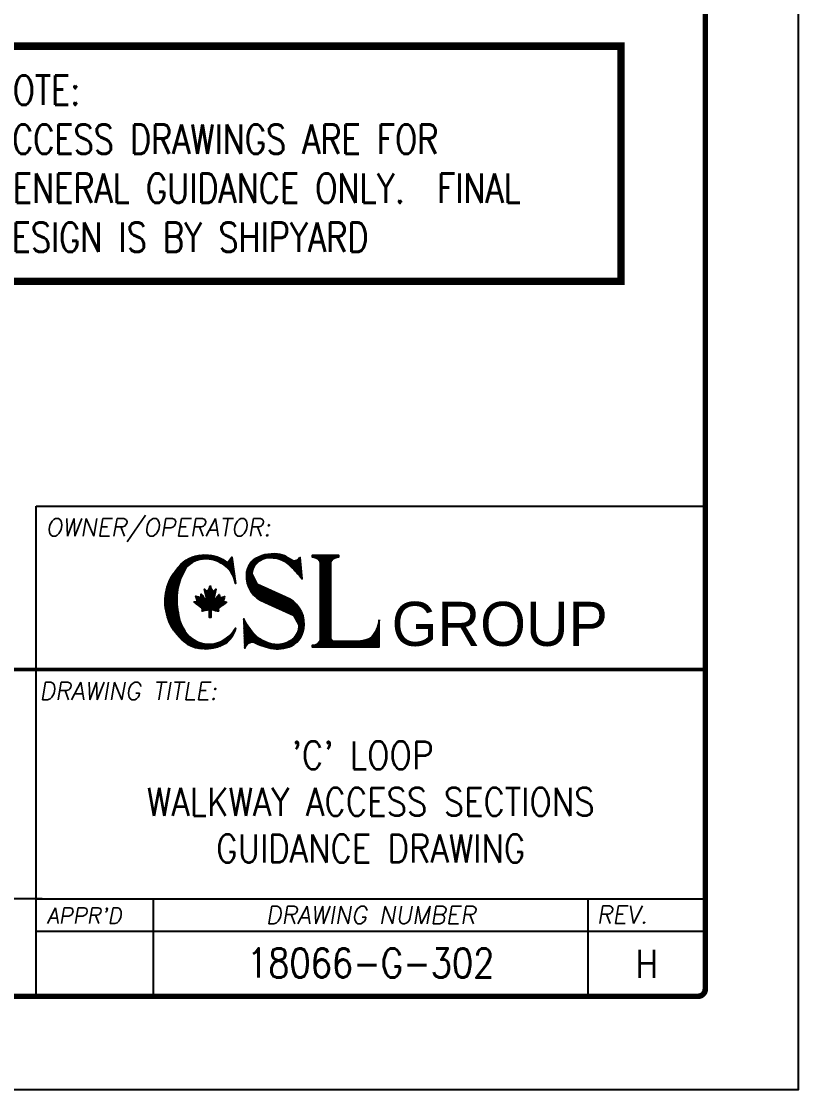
# Model space of a CAD drawing. Extents: x 0 to 68580, y 0 to 45720.
# Drawn here: x 60647 to 68580, y 0 to 10906 of the extents above; entities that cross this region are included whole.
import ezdxf
from ezdxf.enums import TextEntityAlignment as Align

# ---------------------------------------------------------------- set-up
doc = ezdxf.new("R2010")
doc.units = 0
doc.header["$LTSCALE"] = 40
doc.layers.get('0').update_dxf_attribs({"linetype": 'CONTINUOUS'})
for name, color, linetype in [('EMS_BORDER', 7, 'CONTINUOUS'), ('EMS_DIM', 3, 'CONTINUOUS'), ('EMS_OBJECT', 252, 'CONTINUOUS'), ('EMS_REV', 7, 'CONTINUOUS'), ('EMS_SHEET', 252, 'CONTINUOUS')]:
    doc.layers.add(name, color=color, linetype=linetype)
doc.styles.add('EMS', font='Romans.shx', dxfattribs={"width": 0.85, "height": 240})
doc.styles.add('EMS_STATUS', font='txt', dxfattribs={"oblique": 15, "height": 4.7625})
doc.styles.add('MtXpl_Times_New_Roma', font='txt')
doc.styles.add('ROMANS', font='romans.shx', dxfattribs={"width": 0.8})

# ---------------------------------------------------------------- blocks, each defined once
blk = doc.blocks.new('EMS_BORDER')
at = {"layer": 'EMS_BORDER'}
for p, q in [((810.63, 12.7), (810.63, 57.17)), ((811.46, 25.96), (722.52, 25.96)), ((810.63, 25.96), (901.7, 25.96)), ((826.62, 12.7), (826.62, 25.96)), ((885.71, 25.96), (885.71, 12.7)), ((810.63, 21.59), (901.7, 21.59))]:
    blk.add_line(p, q, dxfattribs=at)
at = {"layer": 'EMS_BORDER', "const_width": 0.762}
blk.add_lwpolyline([(900.7, 12.7), (26.4, 12.7, -0.414214), (25.4, 13.7), (25.4, 595.9, -0.414214), (26.4, 596.9), (900.7, 596.9, -0.414214), (901.7, 595.9), (901.7, 13.7, -0.414214)], format="xyb", close=True, dxfattribs=at)
at = {"layer": 'EMS_BORDER', "const_width": 0.508}
blk.add_lwpolyline([(901.7, 57.17), (25.4, 57.17)], dxfattribs=at)
at = {"layer": 'EMS_SHEET'}
blk.add_lwpolyline([(0, 609.6), (0, 0), (914.4, 0), (914.4, 609.6)], close=True, dxfattribs=at)
at = {"layer": 'EMS_BORDER', "color": 3, "style": 'EMS', "oblique": 10}
for s, height, p in [('DRAWING TITLE:', 2.3825, (811.08, 53.08)), ("APPR'D", 2.123, (812.08, 22.62)), ('REV.', 2.382, (886.92, 22.63))]:
    blk.add_text(s, height=height, dxfattribs=at).set_placement(p)
blk.add_text('DRAWING NUMBER', height=2.3825, dxfattribs=at).set_placement((856.17, 23.77), align=Align.MIDDLE)
at = {"layer": 'EMS_BORDER', "color": 7, "style": 'EMS_STATUS', "oblique": 15}
for tag, p in [('STATUSLINE1', (678.04, 46.72)), ('STATUSLINE2', (678.04, 40.37))]:
    blk.add_attdef(tag, text='', height=4.76, dxfattribs=at).set_placement(p, align=Align.CENTER)
at = {"layer": 'EMS_BORDER', "color": 2, "style": 'EMS', "width": 0.85}
for tag, p in [('SCALE', (608.16, 47.68)), ('DATE', (608.16, 36.58)), ('DRAWN', (608.16, 25.48)), ('CHECKED', (608.16, 14.38))]:
    blk.add_attdef(tag, text='', height=3.17, dxfattribs=at).set_placement(p, align=Align.CENTER)
at = {"layer": 'EMS_BORDER', "color": 7, "style": 'EMS', "width": 0.85}
for tag, height, p in [('DRAWINGTITLELINE1', 3.81, (856.17, 43.6)), ('DRAWINGTITLELINE2', 3.81, (856.17, 37.25)), ('DRAWINGTITLELINE3', 3.81, (856.17, 30.9)), ('PROJECTTITLELINE1', 3.81, (678.04, 23.6)), ('PROJECTTITLELINE2', 3.81, (678.04, 17.25)), ('DWGNO1', 3.97, (856.17, 15.25))]:
    blk.add_attdef(tag, text='', height=height, dxfattribs=at).set_placement(p, align=Align.CENTER)
blk.add_attdef('REV', text='', height=3.81, dxfattribs=at).set_placement((893.7, 17.14), align=Align.MIDDLE_CENTER)
at = {"layer": 'EMS_BORDER', "color": 2, "style": 'EMS', "oblique": 10, "width": 0.85}
blk.add_attdef('APP', text='', height=2.54, dxfattribs=at).set_placement((818.7, 15.96), align=Align.CENTER)
blk = doc.blocks.new('CLIENT')
at = {"layer": 'EMS_BORDER'}
blk.add_lwpolyline([(810.63, 79.41), (901.7, 79.41), (901.7, 57.17), (810.63, 57.17)], close=True, dxfattribs=at)
at = {"layer": 'EMS_BORDER', "color": 3, "style": 'EMS', "oblique": 10}
blk.add_text('OWNER/OPERATOR:', height=2.3825, dxfattribs=at).set_placement((811.94, 75.34))
at = {"layer": 'EMS_BORDER', "color": 7, "style": 'EMS', "width": 0.85}
for tag, p in [('CLIENTTITLELINE1', (855.1, 68.95)), ('CLIENTTITLELINE2', (855.1, 62.6))]:
    blk.add_attdef(tag, text='', height=3.81, dxfattribs=at).set_placement(p, align=Align.CENTER)
blk = doc.blocks.new('*X8')
at = {"color": 0}
for p, q in [((4884.94, 5208.44), (4885.13, 5208.63)), ((4885.31, 5208.28), (4884.97, 5208.63)), ((4885.15, 5208.3), (4885.48, 5208.63)), ((4885.8, 5208.15), (4885.32, 5208.63)), ((4885.46, 5208.25), (4885.83, 5208.63)), ((4889.42, 5204.88), (4885.67, 5208.63)), ((4885.73, 5208.17), (4886.19, 5208.63)), ((4885.98, 5208.07), (4886.54, 5208.63)), ((4889.42, 5205.23), (4886.03, 5208.63)), ((4886.2, 5207.94), (4886.9, 5208.63)), ((4889.42, 5205.59), (4886.38, 5208.63)), ((4886.41, 5207.79), (4887.25, 5208.63)), ((4886.59, 5207.61), (4887.6, 5208.63)), ((4889.42, 5205.94), (4886.73, 5208.63)), ((4886.75, 5207.42), (4887.96, 5208.63)), ((4886.85, 5207.17), (4888.31, 5208.63)), ((4886.86, 5205.06), (4890.43, 5208.63)), ((4886.86, 5205.41), (4890.08, 5208.63)), ((4886.86, 5205.77), (4889.72, 5208.63)), ((4886.86, 5206.12), (4889.37, 5208.63)), ((4886.86, 5206.47), (4889.02, 5208.63)), ((4886.86, 5206.83), (4888.66, 5208.63)), ((4889.42, 5206.29), (4887.09, 5208.63)), ((4889.42, 5206.65), (4887.44, 5208.63)), ((4889.42, 5207), (4887.8, 5208.63)), ((4889.48, 5207.3), (4888.15, 5208.63)), ((4889.61, 5207.52), (4888.5, 5208.63)), ((4889.78, 5207.7), (4888.86, 5208.63)), ((4889.98, 5207.86), (4889.21, 5208.63)), ((4890.19, 5208), (4889.56, 5208.63)), ((4890.42, 5208.12), (4889.92, 5208.63)), ((4890.12, 5207.96), (4890.78, 5208.63)), ((4890.68, 5208.22), (4890.27, 5208.63)), ((4890.97, 5208.28), (4890.62, 5208.63)), ((4890.74, 5208.23), (4891.14, 5208.63)), ((4891.3, 5208.31), (4890.98, 5208.63)), ((4891.17, 5208.3), (4891.34, 5208.48)), ((4891.34, 5208.62), (4891.33, 5208.63)), ((4886.86, 5204.71), (4889.49, 5207.34)), ((4889.42, 5204.53), (4886.86, 5207.09)), ((4886.86, 5204.35), (4889.42, 5206.91)), ((4889.42, 5204.17), (4886.86, 5206.73)), ((4886.86, 5204), (4889.42, 5206.56)), ((4889.42, 5203.82), (4886.86, 5206.38)), ((4886.86, 5203.65), (4889.42, 5206.21)), ((4889.42, 5203.47), (4886.86, 5206.03)), ((4886.86, 5203.29), (4889.42, 5205.85)), ((4889.42, 5203.11), (4886.86, 5205.67)), ((4886.86, 5202.94), (4889.42, 5205.5)), ((4889.42, 5202.76), (4886.86, 5205.32)), ((4886.86, 5202.59), (4889.42, 5205.15)), ((4889.42, 5202.41), (4886.86, 5204.97)), ((4886.86, 5202.23), (4889.42, 5204.79)), ((4889.42, 5202.05), (4886.86, 5204.61)), ((4886.86, 5201.88), (4889.42, 5204.44)), ((4889.42, 5201.7), (4886.86, 5204.26)), ((4886.86, 5201.52), (4889.42, 5204.09)), ((4889.42, 5201.34), (4886.86, 5203.91)), ((4886.86, 5201.17), (4889.42, 5203.73)), ((4889.42, 5200.99), (4886.86, 5203.55)), ((4886.86, 5200.82), (4889.42, 5203.38)), ((4889.42, 5200.64), (4886.86, 5203.2)), ((4886.86, 5200.46), (4889.42, 5203.02)), ((4889.42, 5200.28), (4886.86, 5202.84)), ((4886.86, 5200.11), (4889.42, 5202.67)), ((4889.42, 5199.93), (4886.86, 5202.49)), ((4886.86, 5199.76), (4889.42, 5202.32)), ((4889.42, 5199.58), (4886.86, 5202.14)), ((4886.86, 5199.4), (4889.42, 5201.96)), ((4889.42, 5199.22), (4886.86, 5201.78)), ((4886.86, 5199.05), (4889.42, 5201.61)), ((4889.42, 5198.87), (4886.86, 5201.43)), ((4886.86, 5198.7), (4889.42, 5201.26)), ((4889.42, 5198.52), (4886.86, 5201.08)), ((4886.86, 5198.34), (4889.42, 5200.9)), ((4889.42, 5198.16), (4886.86, 5200.72)), ((4886.86, 5197.99), (4889.42, 5200.55)), ((4889.42, 5197.81), (4886.86, 5200.37)), ((4886.86, 5197.64), (4889.42, 5200.2)), ((4889.42, 5197.46), (4886.86, 5200.02)), ((4886.86, 5197.28), (4889.42, 5199.84)), ((4889.42, 5197.1), (4886.86, 5199.66)), ((4886.86, 5196.93), (4889.42, 5199.49)), ((4889.42, 5196.75), (4886.86, 5199.31)), ((4886.86, 5196.57), (4889.42, 5199.14)), ((4889.42, 5196.39), (4886.86, 5198.96)), ((4886.86, 5196.22), (4889.42, 5198.78)), ((4889.42, 5196.04), (4886.86, 5198.6)), ((4886.86, 5195.87), (4889.42, 5198.43)), ((4889.42, 5195.69), (4886.86, 5198.25)), ((4886.86, 5195.51), (4889.42, 5198.07)), ((4889.42, 5195.33), (4886.86, 5197.89)), ((4886.86, 5195.16), (4889.42, 5197.72)), ((4889.42, 5194.98), (4886.86, 5197.54)), ((4886.86, 5194.81), (4889.42, 5197.37)), ((4889.42, 5194.63), (4886.86, 5197.19)), ((4886.86, 5194.45), (4889.42, 5197.01)), ((4889.42, 5194.27), (4886.86, 5196.83)), ((4886.86, 5194.1), (4889.42, 5196.66)), ((4889.42, 5193.92), (4886.86, 5196.48)), ((4886.86, 5193.75), (4889.42, 5196.31)), ((4889.42, 5193.57), (4886.86, 5196.13)), ((4886.86, 5193.39), (4889.42, 5195.95)), ((4889.42, 5193.21), (4886.86, 5195.77)), ((4886.86, 5193.04), (4889.42, 5195.6)), ((4889.42, 5192.86), (4886.86, 5195.42)), ((4886.86, 5192.69), (4889.42, 5195.25)), ((4889.42, 5192.51), (4886.86, 5195.07)), ((4886.86, 5192.33), (4889.42, 5194.89)), ((4889.42, 5192.15), (4886.86, 5194.71)), ((4886.86, 5191.98), (4889.42, 5194.54)), ((4889.42, 5191.8), (4886.86, 5194.36)), ((4886.86, 5191.63), (4889.42, 5194.19)), ((4889.42, 5191.45), (4886.86, 5194.01)), ((4886.86, 5191.27), (4889.42, 5193.83)), ((4889.42, 5191.09), (4886.86, 5193.65)), ((4886.86, 5190.92), (4889.42, 5193.48)), ((4889.42, 5190.74), (4886.86, 5193.3)), ((4886.86, 5190.56), (4889.42, 5193.13)), ((4900.88, 5192.92), (4900.94, 5192.98)), ((4900.94, 5193.01), (4900.91, 5193.04)), ((4885.64, 5186.87), (4889.42, 5190.65)), ((4886.85, 5188.43), (4889.42, 5191)), ((4889.42, 5190.38), (4886.86, 5192.95)), ((4886.86, 5190.21), (4889.42, 5192.77)), ((4889.42, 5190.03), (4886.86, 5192.59)), ((4886.86, 5189.86), (4889.42, 5192.42)), ((4889.42, 5189.68), (4886.86, 5192.24)), ((4886.86, 5189.5), (4889.42, 5192.06)), ((4889.42, 5189.32), (4886.86, 5191.88)), ((4886.86, 5189.15), (4889.42, 5191.71)), ((4889.42, 5188.97), (4886.86, 5191.53)), ((4886.86, 5188.8), (4889.42, 5191.36)), ((4891.17, 5186.87), (4886.86, 5191.18)), ((4890.82, 5186.87), (4886.86, 5190.82)), ((4890.46, 5186.87), (4886.86, 5190.47)), ((4896.95, 5186.87), (4900.94, 5190.86)), ((4897.31, 5186.87), (4900.94, 5190.5)), ((4899.79, 5190.06), (4900.94, 5191.21)), ((4900.94, 5189.83), (4900.12, 5190.65)), ((4900.2, 5190.82), (4900.94, 5191.56)), ((4900.94, 5190.18), (4900.23, 5190.89)), ((4900.94, 5190.53), (4900.34, 5191.13)), ((4900.94, 5190.89), (4900.44, 5191.38)), ((4900.47, 5191.44), (4900.94, 5191.92)), ((4900.94, 5191.24), (4900.54, 5191.64)), ((4900.94, 5191.59), (4900.63, 5191.91)), ((4900.65, 5191.98), (4900.94, 5192.27)), ((4900.94, 5191.95), (4900.71, 5192.18)), ((4900.94, 5192.3), (4900.78, 5192.46)), ((4900.79, 5192.47), (4900.94, 5192.62)), ((4900.94, 5192.65), (4900.85, 5192.75)), ((4885.99, 5186.87), (4889.42, 5190.3)), ((4886.35, 5186.87), (4889.42, 5189.94)), ((4887.64, 5186.87), (4886.58, 5187.92)), ((4886.7, 5186.87), (4889.42, 5189.59)), ((4887.99, 5186.87), (4886.72, 5188.14)), ((4888.34, 5186.87), (4886.83, 5188.38)), ((4890.11, 5186.87), (4886.86, 5190.12)), ((4889.76, 5186.87), (4886.86, 5189.76)), ((4889.4, 5186.87), (4886.86, 5189.41)), ((4889.05, 5186.87), (4886.86, 5189.06)), ((4888.7, 5186.87), (4886.86, 5188.7)), ((4887.06, 5186.87), (4889.42, 5189.24)), ((4887.41, 5186.87), (4889.43, 5188.88)), ((4887.76, 5186.87), (4889.5, 5188.61)), ((4888.12, 5186.87), (4889.64, 5188.4)), ((4888.47, 5186.87), (4889.84, 5188.24)), ((4888.82, 5186.87), (4890.11, 5188.16)), ((4889.18, 5186.87), (4890.46, 5188.15)), ((4889.53, 5186.87), (4890.81, 5188.15)), ((4889.88, 5186.87), (4891.16, 5188.15)), ((4890.24, 5186.87), (4891.52, 5188.15)), ((4891.52, 5186.87), (4890.24, 5188.15)), ((4890.59, 5186.87), (4891.87, 5188.15)), ((4891.88, 5186.87), (4890.6, 5188.15)), ((4890.94, 5186.87), (4892.22, 5188.15)), ((4892.23, 5186.87), (4890.95, 5188.15)), ((4891.3, 5186.87), (4892.58, 5188.15)), ((4892.58, 5186.87), (4891.3, 5188.15)), ((4891.65, 5186.87), (4892.93, 5188.15)), ((4892.94, 5186.87), (4891.66, 5188.15)), ((4892.01, 5186.87), (4893.29, 5188.15)), ((4893.29, 5186.87), (4892.01, 5188.15)), ((4892.36, 5186.87), (4893.64, 5188.15)), ((4893.65, 5186.87), (4892.37, 5188.15)), ((4892.71, 5186.87), (4893.99, 5188.15)), ((4894, 5186.87), (4892.72, 5188.15)), ((4893.07, 5186.87), (4894.35, 5188.15)), ((4894.35, 5186.87), (4893.07, 5188.15)), ((4893.42, 5186.87), (4894.7, 5188.15)), ((4894.71, 5186.87), (4893.43, 5188.15)), ((4893.77, 5186.87), (4895.05, 5188.15)), ((4895.06, 5186.87), (4893.78, 5188.15)), ((4894.13, 5186.87), (4895.41, 5188.15)), ((4895.41, 5186.87), (4894.13, 5188.15)), ((4894.48, 5186.87), (4895.76, 5188.15)), ((4895.77, 5186.87), (4894.49, 5188.15)), ((4894.83, 5186.87), (4896.13, 5188.16)), ((4896.12, 5186.87), (4894.84, 5188.15)), ((4895.19, 5186.87), (4896.52, 5188.2)), ((4896.47, 5186.87), (4895.19, 5188.15)), ((4895.54, 5186.87), (4896.93, 5188.26)), ((4896.83, 5186.87), (4895.55, 5188.15)), ((4895.89, 5186.87), (4897.38, 5188.36)), ((4897.18, 5186.87), (4895.9, 5188.15)), ((4897.53, 5186.87), (4896.23, 5188.17)), ((4896.25, 5186.87), (4897.88, 5188.5)), ((4897.89, 5186.87), (4896.55, 5188.2)), ((4896.6, 5186.87), (4898.44, 5188.71)), ((4898.24, 5186.87), (4896.86, 5188.25)), ((4898.6, 5186.87), (4897.16, 5188.31)), ((4898.95, 5186.87), (4897.44, 5188.37)), ((4897.66, 5186.87), (4900.94, 5190.15)), ((4899.3, 5186.87), (4897.72, 5188.45)), ((4899.66, 5186.87), (4897.99, 5188.54)), ((4898.02, 5186.87), (4900.94, 5189.8)), ((4900.01, 5186.87), (4898.25, 5188.63)), ((4898.37, 5186.87), (4900.94, 5189.44)), ((4900.36, 5186.87), (4898.5, 5188.73)), ((4898.72, 5186.87), (4900.94, 5189.09)), ((4900.72, 5186.87), (4898.74, 5188.84)), ((4900.94, 5187), (4898.98, 5188.96)), ((4899.08, 5186.87), (4900.94, 5188.73)), ((4900.94, 5187.35), (4899.15, 5189.14)), ((4900.94, 5187.7), (4899.31, 5189.34)), ((4899.43, 5186.87), (4900.94, 5188.38)), ((4900.94, 5188.06), (4899.45, 5189.54)), ((4900.94, 5188.41), (4899.6, 5189.75)), ((4900.94, 5188.76), (4899.74, 5189.97)), ((4899.78, 5186.87), (4900.94, 5188.03)), ((4900.94, 5189.12), (4899.87, 5190.19)), ((4900.94, 5189.47), (4900, 5190.42)), ((4884.94, 5186.88), (4885.26, 5187.19)), ((4885.16, 5186.87), (4884.94, 5187.09)), ((4885.51, 5186.87), (4885.19, 5187.19)), ((4885.29, 5186.87), (4885.7, 5187.28)), ((4885.87, 5186.87), (4885.51, 5187.23)), ((4886.22, 5186.87), (4885.78, 5187.31)), ((4886.57, 5186.87), (4886.02, 5187.42)), ((4886.93, 5186.87), (4886.23, 5187.56)), ((4887.28, 5186.87), (4886.42, 5187.73)), ((4900.14, 5186.87), (4900.94, 5187.67)), ((4900.49, 5186.87), (4900.94, 5187.32)), ((4900.84, 5186.87), (4900.94, 5186.97))]:
    blk.add_line(p, q, dxfattribs=at)
blk = doc.blocks.new('*X9')
at = {"color": 0}
for p, q in [((4859.13, 5201.02), (4859.19, 5201.07)), ((4861.26, 5198.75), (4859.18, 5200.83)), ((4859.2, 5200.74), (4859.37, 5200.9)), ((4859.28, 5200.46), (4859.58, 5200.76)), ((4859.35, 5200.18), (4860.62, 5201.44)), ((4859.42, 5199.9), (4860.72, 5201.19)), ((4859.5, 5199.62), (4860.84, 5200.96)), ((4859.57, 5199.34), (4861, 5200.76)), ((4859.6, 5198.66), (4861.73, 5200.78)), ((4861.3, 5199.06), (4859.61, 5200.75)), ((4859.61, 5199.02), (4861.32, 5200.73)), ((4861.37, 5199.34), (4859.93, 5200.79)), ((4861.44, 5199.63), (4860.09, 5200.98)), ((4861.51, 5199.91), (4860.19, 5201.23)), ((4860.26, 5201.44), (4860.53, 5201.71)), ((4860.88, 5200.89), (4860.28, 5201.5)), ((4860.58, 5201.55), (4860.36, 5201.77)), ((4860.42, 5201.95), (4860.45, 5201.98)), ((4861.58, 5200.19), (4861.03, 5200.75)), ((4861.65, 5200.48), (4861.37, 5200.76)), ((4861.72, 5200.76), (4861.57, 5200.91)), ((4861.79, 5201.05), (4861.75, 5201.09)), ((4856.83, 5198.01), (4856.96, 5198.14)), ((4857.99, 5197.06), (4856.92, 5198.14)), ((4857.02, 5197.84), (4858.68, 5199.5)), ((4860.62, 5195.85), (4857.06, 5199.42)), ((4857.09, 5199.33), (4857.22, 5199.45)), ((4857.18, 5199.07), (4857.48, 5199.37)), ((4857.2, 5197.68), (4858.83, 5199.3)), ((4859.3, 5196.11), (4857.21, 5198.2)), ((4859.89, 5196.23), (4857.26, 5198.85)), ((4857.28, 5198.81), (4857.75, 5199.28)), ((4857.34, 5198.52), (4858.01, 5199.19)), ((4859.6, 5196.17), (4857.34, 5198.43)), ((4857.4, 5197.52), (4858.97, 5199.09)), ((4860.66, 5196.17), (4857.44, 5199.38)), ((4857.6, 5197.37), (4859.12, 5198.88)), ((4857.8, 5197.21), (4859.28, 5198.69)), ((4860.95, 5196.23), (4857.99, 5199.19)), ((4858, 5197.06), (4859.47, 5198.53)), ((4858.2, 5196.9), (4861.61, 5200.32)), ((4861.39, 5196.14), (4858.27, 5199.27)), ((4858.53, 5199.71), (4858.28, 5199.96)), ((4858.29, 5199.82), (4858.37, 5199.9)), ((4858.31, 5199.49), (4858.53, 5199.71)), ((4861.87, 5196.01), (4858.31, 5199.58)), ((4858.39, 5196.74), (4861.5, 5199.85)), ((4858.55, 5196.55), (4861.38, 5199.38)), ((4858.6, 5196.24), (4861.28, 5198.92)), ((4858.67, 5195.96), (4861.3, 5198.59)), ((4859.13, 5196.06), (4862.62, 5199.56)), ((4862.75, 5196.91), (4859.31, 5200.35)), ((4862.55, 5196.75), (4859.43, 5199.87)), ((4862.39, 5196.56), (4859.56, 5199.39)), ((4859.58, 5196.17), (4862.65, 5199.24)), ((4862.29, 5195.95), (4859.6, 5198.64)), ((4862.36, 5196.23), (4859.61, 5198.99)), ((4860.01, 5196.24), (4862.93, 5199.16)), ((4860.27, 5196.14), (4863.42, 5199.3)), ((4860.32, 5195.84), (4863.86, 5199.39)), ((4861.04, 5196.21), (4863.65, 5198.82)), ((4861.34, 5196.15), (4863.59, 5198.4)), ((4862.95, 5197.06), (4861.45, 5198.55)), ((4861.61, 5196.08), (4863.73, 5198.19)), ((4863.15, 5197.21), (4861.66, 5198.7)), ((4863.36, 5197.36), (4861.82, 5198.89)), ((4863.56, 5197.51), (4861.96, 5199.11)), ((4863.77, 5197.66), (4862.12, 5199.3)), ((4863.97, 5197.81), (4862.27, 5199.5)), ((4862.63, 5199.5), (4862.43, 5199.7)), ((4862.46, 5199.75), (4862.59, 5199.88)), ((4862.59, 5199.89), (4862.58, 5199.91)), ((4862.95, 5197.06), (4864.01, 5198.11)), ((4863.59, 5198.54), (4862.96, 5199.17)), ((4863.65, 5198.83), (4863.24, 5199.24)), ((4863.74, 5199.09), (4863.51, 5199.33)), ((4863.85, 5199.34), (4863.79, 5199.4)), ((4864.16, 5197.97), (4864.02, 5198.11)), ((4859.02, 5196.04), (4858.57, 5196.49)), ((4858.73, 5195.97), (4858.59, 5196.12)), ((4860.62, 5195.5), (4860.32, 5195.8)), ((4860.32, 5195.48), (4860.62, 5195.79)), ((4861.9, 5196.01), (4862.36, 5196.46)), ((4862.2, 5195.95), (4862.38, 5196.14)), ((4860.62, 5195.15), (4860.32, 5195.45)), ((4860.32, 5195.13), (4860.62, 5195.44)), ((4860.62, 5194.79), (4860.32, 5195.1)), ((4860.32, 5194.78), (4860.62, 5195.08)), ((4860.62, 5194.44), (4860.32, 5194.74)), ((4860.32, 5194.42), (4860.62, 5194.73))]:
    blk.add_line(p, q, dxfattribs=at)
blk = doc.blocks.new('*X6')
at = {"color": 0}
for p, q in [((4843.94, 5207.04), (4851.02, 5214.12)), ((4844.14, 5207.59), (4850.57, 5214.02)), ((4844.39, 5208.2), (4850.06, 5213.87)), ((4844.73, 5208.89), (4849.49, 5213.65)), ((4849.92, 5212.57), (4849.04, 5213.44)), ((4850.15, 5212.69), (4849.28, 5213.56)), ((4850.38, 5212.81), (4849.53, 5213.66)), ((4849.69, 5212.43), (4851.45, 5214.19)), ((4850.63, 5212.91), (4849.78, 5213.77)), ((4850.89, 5213.01), (4850.04, 5213.86)), ((4851.16, 5213.09), (4850.31, 5213.95)), ((4850.44, 5212.83), (4851.85, 5214.24)), ((4851.44, 5213.17), (4850.58, 5214.02)), ((4851.73, 5213.23), (4850.87, 5214.09)), ((4851.01, 5213.05), (4852.22, 5214.26)), ((4852.03, 5213.28), (4851.16, 5214.15)), ((4852.35, 5213.31), (4851.47, 5214.2)), ((4851.5, 5213.18), (4852.58, 5214.27)), ((4852.69, 5213.33), (4851.78, 5214.23)), ((4851.93, 5213.26), (4852.92, 5214.25)), ((4853.04, 5213.33), (4852.12, 5214.26)), ((4852.33, 5213.31), (4853.27, 5214.25)), ((4853.4, 5213.32), (4852.46, 5214.27)), ((4852.71, 5213.33), (4853.61, 5214.23)), ((4853.79, 5213.29), (4852.82, 5214.26)), ((4853.06, 5213.33), (4853.93, 5214.2)), ((4854.2, 5213.24), (4853.18, 5214.25)), ((4853.4, 5213.32), (4854.24, 5214.16)), ((4854.64, 5213.15), (4853.55, 5214.23)), ((4853.73, 5213.3), (4854.54, 5214.1)), ((4855.11, 5213.03), (4853.94, 5214.2)), ((4854.05, 5213.26), (4854.83, 5214.04)), ((4854.35, 5213.21), (4855.12, 5213.97)), ((4855.65, 5212.84), (4854.36, 5214.14)), ((4854.65, 5213.15), (4855.39, 5213.89)), ((4856.28, 5212.57), (4854.8, 5214.05)), ((4854.93, 5213.08), (4855.66, 5213.81)), ((4855.2, 5213), (4855.92, 5213.71)), ((4857.09, 5212.11), (4855.27, 5213.93)), ((4855.47, 5212.91), (4856.17, 5213.61)), ((4855.73, 5212.81), (4856.41, 5213.5)), ((4859.75, 5209.81), (4855.8, 5213.76)), ((4855.98, 5212.71), (4856.65, 5213.39)), ((4859.69, 5210.22), (4856.4, 5213.51)), ((4858.26, 5212.52), (4859.23, 5213.49)), ((4859.28, 5213.1), (4858.95, 5213.43)), ((4859.22, 5213.51), (4859.1, 5213.63)), ((4845.23, 5209.74), (4848.79, 5213.3)), ((4847.34, 5209.49), (4846, 5210.82)), ((4847.45, 5209.73), (4846.16, 5211.02)), ((4846.23, 5211.1), (4847.68, 5212.55)), ((4847.57, 5209.97), (4846.33, 5211.21)), ((4847.69, 5210.2), (4846.49, 5211.39)), ((4847.81, 5210.43), (4846.66, 5211.58)), ((4847.94, 5210.66), (4846.84, 5211.76)), ((4848.07, 5210.88), (4847.01, 5211.93)), ((4848.2, 5211.1), (4847.19, 5212.11)), ((4848.36, 5211.3), (4847.37, 5212.28)), ((4848.52, 5211.48), (4847.56, 5212.45)), ((4848.7, 5211.66), (4847.75, 5212.61)), ((4848.88, 5211.83), (4847.95, 5212.76)), ((4849.07, 5211.99), (4848.16, 5212.91)), ((4849.27, 5212.15), (4848.37, 5213.05)), ((4849.48, 5212.3), (4848.59, 5213.19)), ((4849.69, 5212.44), (4848.81, 5213.32)), ((4856.22, 5212.6), (4856.89, 5213.27)), ((4856.45, 5212.48), (4857.11, 5213.14)), ((4856.68, 5212.36), (4857.33, 5213.01)), ((4856.9, 5212.23), (4857.55, 5212.87)), ((4857.12, 5212.09), (4857.76, 5212.73)), ((4859.63, 5210.63), (4857.13, 5213.13)), ((4857.33, 5211.95), (4857.96, 5212.58)), ((4857.54, 5211.8), (4858.16, 5212.42)), ((4857.73, 5211.64), (4859.27, 5213.18)), ((4857.92, 5211.47), (4859.31, 5212.87)), ((4858.1, 5211.3), (4859.36, 5212.56)), ((4859.57, 5211.04), (4858.19, 5212.43)), ((4858.28, 5211.13), (4859.4, 5212.25)), ((4859.51, 5211.45), (4858.34, 5212.63)), ((4858.45, 5210.94), (4859.45, 5211.94)), ((4859.46, 5211.87), (4858.49, 5212.83)), ((4858.61, 5210.75), (4859.49, 5211.63)), ((4859.4, 5212.28), (4858.64, 5213.03)), ((4858.77, 5210.56), (4859.53, 5211.32)), ((4859.34, 5212.69), (4858.8, 5213.23)), ((4858.92, 5210.35), (4859.58, 5211.01)), ((4843.47, 5205.16), (4846.99, 5208.68)), ((4843.55, 5205.59), (4847.24, 5209.28)), ((4843.65, 5206.05), (4847.56, 5209.95)), ((4843.78, 5206.53), (4847.98, 5210.72)), ((4846.36, 5206.58), (4844.5, 5208.43)), ((4846.43, 5206.86), (4844.62, 5208.67)), ((4846.5, 5207.15), (4844.74, 5208.9)), ((4846.57, 5207.42), (4844.86, 5209.13)), ((4846.65, 5207.7), (4844.99, 5209.36)), ((4846.74, 5207.97), (4845.13, 5209.58)), ((4846.83, 5208.23), (4845.26, 5209.8)), ((4846.92, 5208.49), (4845.4, 5210.01)), ((4847.02, 5208.75), (4845.55, 5210.22)), ((4847.12, 5209), (4845.7, 5210.42)), ((4847.23, 5209.25), (4845.85, 5210.63)), ((4859.06, 5210.14), (4859.62, 5210.7)), ((4859.8, 5209.4), (4859.07, 5210.13)), ((4859.2, 5209.92), (4859.66, 5210.39)), ((4859.33, 5209.7), (4859.71, 5210.08)), ((4859.45, 5209.47), (4859.75, 5209.77)), ((4859.86, 5208.98), (4859.51, 5209.33)), ((4859.56, 5209.23), (4859.8, 5209.46)), ((4859.67, 5208.98), (4859.84, 5209.15)), ((4859.76, 5208.72), (4859.88, 5208.84)), ((4859.92, 5208.57), (4859.76, 5208.73)), ((4859.85, 5208.46), (4859.93, 5208.53)), ((4843.31, 5203.23), (4846.29, 5206.2)), ((4843.31, 5202.88), (4846.21, 5205.78)), ((4843.32, 5203.59), (4846.38, 5206.65)), ((4843.33, 5203.96), (4846.49, 5207.12)), ((4843.37, 5204.34), (4846.63, 5207.6)), ((4843.41, 5204.74), (4846.79, 5208.12)), ((4846.04, 5203.37), (4843.6, 5205.8)), ((4846.04, 5203.72), (4843.66, 5206.09)), ((4846.04, 5204.06), (4843.74, 5206.37)), ((4846.06, 5204.4), (4843.82, 5206.65)), ((4846.09, 5204.73), (4843.9, 5206.92)), ((4846.12, 5205.05), (4843.99, 5207.18)), ((4846.15, 5205.37), (4844.08, 5207.44)), ((4846.2, 5205.68), (4844.18, 5207.7)), ((4846.25, 5205.98), (4844.28, 5207.95)), ((4846.3, 5206.28), (4844.39, 5208.19)), ((4859.98, 5208.16), (4859.92, 5208.22)), ((4859.93, 5208.18), (4859.97, 5208.22)), ((4860, 5207.9), (4860.01, 5207.91)), ((4860.04, 5207.75), (4860.03, 5207.76)), ((4860.06, 5207.6), (4860.06, 5207.6)), ((4846.4, 5200.17), (4843.31, 5203.26)), ((4843.32, 5202.53), (4846.15, 5205.36)), ((4846.35, 5200.58), (4843.32, 5203.61)), ((4846.26, 5201.02), (4843.33, 5203.95)), ((4843.35, 5202.2), (4846.11, 5204.96)), ((4846.19, 5201.44), (4843.36, 5204.27)), ((4843.38, 5201.88), (4846.07, 5204.58)), ((4846.14, 5201.85), (4843.39, 5204.59)), ((4843.41, 5201.56), (4846.05, 5204.2)), ((4846.09, 5202.25), (4843.43, 5204.91)), ((4843.46, 5201.25), (4846.04, 5203.83)), ((4846.06, 5202.63), (4843.48, 5205.21)), ((4843.51, 5200.95), (4846.04, 5203.48)), ((4846.05, 5203), (4843.54, 5205.51)), ((4846.47, 5199.75), (4843.31, 5202.91)), ((4846.56, 5199.3), (4843.32, 5202.54)), ((4846.69, 5198.82), (4843.35, 5202.16)), ((4846.86, 5198.3), (4843.39, 5201.77)), ((4847.1, 5197.71), (4843.44, 5201.37)), ((4847.45, 5197), (4843.51, 5200.94)), ((4843.57, 5200.66), (4846.04, 5203.13)), ((4843.63, 5200.37), (4846.06, 5202.79)), ((4843.7, 5200.08), (4846.08, 5202.46)), ((4843.78, 5199.8), (4846.1, 5202.13)), ((4843.86, 5199.53), (4846.14, 5201.81)), ((4843.94, 5199.27), (4846.18, 5201.5)), ((4844.04, 5199), (4846.23, 5201.2)), ((4844.13, 5198.75), (4846.28, 5200.9)), ((4848.08, 5196.02), (4843.6, 5200.5)), ((4851.81, 5191.94), (4843.71, 5200.03)), ((4851.39, 5192), (4843.86, 5199.53)), ((4850.96, 5192.08), (4844.04, 5199)), ((4844.23, 5198.49), (4846.34, 5200.6)), ((4850.49, 5192.19), (4844.26, 5198.42)), ((4844.34, 5198.24), (4846.39, 5200.29)), ((4844.45, 5198), (4846.43, 5199.98)), ((4844.56, 5197.76), (4846.48, 5199.68)), ((4844.68, 5197.53), (4846.54, 5199.39)), ((4844.8, 5197.3), (4846.61, 5199.1)), ((4844.93, 5197.07), (4846.69, 5198.83)), ((4845.06, 5196.85), (4846.77, 5198.56)), ((4845.2, 5196.63), (4846.86, 5198.29)), ((4849.99, 5192.34), (4844.56, 5197.77)), ((4849.41, 5192.57), (4844.96, 5197.02)), ((4845.33, 5196.41), (4846.96, 5198.04)), ((4845.48, 5196.2), (4847.06, 5197.79)), ((4848.4, 5193.22), (4845.61, 5196.01)), ((4845.62, 5195.99), (4847.17, 5197.54)), ((4845.77, 5195.79), (4847.29, 5197.31)), ((4845.93, 5195.59), (4847.41, 5197.07)), ((4846.08, 5195.4), (4847.54, 5196.85)), ((4846.25, 5195.2), (4847.67, 5196.63)), ((4846.41, 5195.01), (4847.81, 5196.41)), ((4846.58, 5194.83), (4847.95, 5196.2)), ((4846.75, 5194.65), (4848.1, 5195.99)), ((4846.93, 5194.47), (4848.25, 5195.79)), ((4847.11, 5194.3), (4848.41, 5195.6)), ((4856.28, 5192.5), (4859.78, 5196.01)), ((4859.45, 5195.26), (4859.13, 5195.58)), ((4859.57, 5195.49), (4859.29, 5195.77)), ((4859.68, 5195.74), (4859.44, 5195.97)), ((4859.77, 5195.99), (4859.59, 5196.17)), ((4859.61, 5196.19), (4859.94, 5196.52)), ((4859.86, 5196.26), (4859.74, 5196.38)), ((4859.94, 5196.53), (4859.88, 5196.6)), ((4860.01, 5196.82), (4860.01, 5196.82)), ((4847.29, 5194.12), (4848.57, 5195.4)), ((4847.48, 5193.96), (4848.73, 5195.21)), ((4847.67, 5193.79), (4848.9, 5195.03)), ((4847.86, 5193.63), (4849.08, 5194.85)), ((4848.06, 5193.48), (4849.26, 5194.68)), ((4848.26, 5193.33), (4849.45, 5194.52)), ((4848.46, 5193.18), (4849.65, 5194.36)), ((4848.67, 5193.03), (4849.85, 5194.21)), ((4848.88, 5192.89), (4850.06, 5194.07)), ((4849.1, 5192.75), (4850.28, 5193.93)), ((4849.32, 5192.62), (4850.5, 5193.8)), ((4849.55, 5192.5), (4850.73, 5193.68)), ((4849.81, 5192.4), (4850.97, 5193.57)), ((4852.2, 5191.9), (4849.98, 5194.12)), ((4850.07, 5192.31), (4851.22, 5193.46)), ((4850.35, 5192.23), (4851.48, 5193.37)), ((4850.62, 5192.16), (4851.75, 5193.28)), ((4852.57, 5191.88), (4850.81, 5193.65)), ((4850.91, 5192.09), (4852.02, 5193.2)), ((4851.2, 5192.03), (4852.31, 5193.13)), ((4852.93, 5191.87), (4851.42, 5193.39)), ((4851.51, 5191.98), (4852.61, 5193.08)), ((4851.82, 5191.94), (4852.92, 5193.04)), ((4853.28, 5191.88), (4851.93, 5193.23)), ((4852.14, 5191.9), (4853.24, 5193.01)), ((4853.61, 5191.9), (4852.4, 5193.12)), ((4852.47, 5191.88), (4853.58, 5192.99)), ((4853.94, 5191.93), (4852.82, 5193.05)), ((4852.82, 5191.87), (4853.94, 5193)), ((4853.17, 5191.88), (4854.32, 5193.02)), ((4854.25, 5191.97), (4853.21, 5193.01)), ((4853.54, 5191.9), (4854.72, 5193.07)), ((4854.55, 5192.02), (4853.58, 5192.99)), ((4853.93, 5191.93), (4855.17, 5193.17)), ((4854.85, 5192.08), (4853.93, 5193)), ((4855.14, 5192.14), (4854.26, 5193.02)), ((4854.34, 5191.98), (4855.66, 5193.3)), ((4855.42, 5192.22), (4854.58, 5193.05)), ((4854.77, 5192.06), (4856.21, 5193.5)), ((4855.69, 5192.3), (4854.88, 5193.1)), ((4855.95, 5192.39), (4855.17, 5193.17)), ((4855.23, 5192.17), (4856.86, 5193.8)), ((4856.21, 5192.48), (4855.45, 5193.24)), ((4856.47, 5192.58), (4855.72, 5193.32)), ((4855.73, 5192.31), (4857.77, 5194.35)), ((4856.71, 5192.69), (4855.99, 5193.41)), ((4856.95, 5192.8), (4856.24, 5193.51)), ((4857.19, 5192.92), (4856.49, 5193.62)), ((4857.42, 5193.04), (4856.73, 5193.73)), ((4856.9, 5192.77), (4859.52, 5195.4)), ((4857.65, 5193.17), (4856.96, 5193.85)), ((4857.85, 5193.32), (4857.19, 5193.98)), ((4858.04, 5193.48), (4857.41, 5194.11)), ((4858.23, 5193.65), (4857.62, 5194.25)), ((4857.66, 5193.18), (4858.98, 5194.5)), ((4858.41, 5193.82), (4857.83, 5194.4)), ((4858.58, 5194.01), (4858.04, 5194.55)), ((4858.74, 5194.2), (4858.23, 5194.71)), ((4858.9, 5194.39), (4858.42, 5194.87)), ((4859.05, 5194.6), (4858.61, 5195.04)), ((4859.19, 5194.81), (4858.79, 5195.21)), ((4859.32, 5195.03), (4858.96, 5195.39))]:
    blk.add_line(p, q, dxfattribs=at)
blk = doc.blocks.new('*X7')
at = {"color": 0}
for p, q in [((4866.77, 5208.65), (4870.86, 5212.75)), ((4866.85, 5209.09), (4870.35, 5212.59)), ((4866.99, 5209.58), (4869.78, 5212.37)), ((4867.26, 5210.21), (4869.1, 5212.04)), ((4868.61, 5210.13), (4867.76, 5210.98)), ((4868.75, 5210.35), (4867.93, 5211.17)), ((4868.9, 5210.56), (4868.1, 5211.36)), ((4869.06, 5210.75), (4868.28, 5211.53)), ((4869.23, 5210.94), (4868.48, 5211.68)), ((4869.41, 5211.11), (4868.7, 5211.82)), ((4869.6, 5211.27), (4868.92, 5211.95)), ((4869.8, 5211.42), (4869.15, 5212.07)), ((4870.01, 5211.57), (4869.38, 5212.19)), ((4870.23, 5211.7), (4869.63, 5212.3)), ((4870.47, 5211.81), (4869.87, 5212.41)), ((4870.07, 5211.6), (4871.33, 5212.86)), ((4870.72, 5211.92), (4870.13, 5212.51)), ((4870.98, 5212.01), (4870.39, 5212.6)), ((4871.26, 5212.09), (4870.65, 5212.69)), ((4870.75, 5211.93), (4871.76, 5212.94)), ((4871.55, 5212.14), (4870.93, 5212.77)), ((4871.87, 5212.18), (4871.21, 5212.84)), ((4871.26, 5212.09), (4872.17, 5213)), ((4871.69, 5212.16), (4872.56, 5213.03)), ((4872.6, 5212.16), (4871.81, 5212.95)), ((4872.08, 5212.19), (4872.93, 5213.05)), ((4872.98, 5212.14), (4872.12, 5212.99)), ((4872.41, 5212.17), (4873.28, 5213.05)), ((4873.35, 5212.11), (4872.44, 5213.02)), ((4872.74, 5212.15), (4873.62, 5213.03)), ((4873.73, 5212.09), (4872.78, 5213.04)), ((4873.07, 5212.13), (4873.95, 5213.01)), ((4874.13, 5212.04), (4873.12, 5213.05)), ((4873.4, 5212.11), (4874.27, 5212.97)), ((4874.68, 5211.84), (4873.48, 5213.04)), ((4873.74, 5212.09), (4874.58, 5212.93)), ((4875.33, 5211.55), (4873.86, 5213.01)), ((4874.06, 5212.06), (4874.88, 5212.87)), ((4876.24, 5210.99), (4874.26, 5212.98)), ((4874.33, 5211.97), (4875.16, 5212.8)), ((4874.59, 5211.88), (4875.43, 5212.72)), ((4879.89, 5207.7), (4874.67, 5212.92)), ((4874.84, 5211.78), (4875.68, 5212.62)), ((4875.08, 5211.67), (4875.93, 5212.51)), ((4879.86, 5208.08), (4875.13, 5212.81)), ((4875.32, 5211.55), (4876.16, 5212.39)), ((4875.55, 5211.43), (4876.38, 5212.26)), ((4879.82, 5208.47), (4875.67, 5212.62)), ((4875.78, 5211.3), (4876.59, 5212.11)), ((4875.99, 5211.16), (4876.8, 5211.97)), ((4876.2, 5211.02), (4877.02, 5211.83)), ((4876.41, 5210.87), (4877.24, 5211.7)), ((4879.79, 5208.86), (4876.42, 5212.23)), ((4876.61, 5210.71), (4877.47, 5211.57)), ((4876.8, 5210.55), (4877.7, 5211.45)), ((4876.98, 5210.39), (4877.95, 5211.36)), ((4877.16, 5210.21), (4878.31, 5211.35)), ((4877.34, 5210.04), (4879.5, 5212.19)), ((4879.75, 5209.25), (4877.37, 5211.62)), ((4877.52, 5209.86), (4879.52, 5211.87)), ((4877.7, 5209.69), (4879.55, 5211.54)), ((4877.88, 5209.51), (4879.58, 5211.21)), ((4879.72, 5209.63), (4878.01, 5211.35)), ((4878.05, 5209.33), (4879.61, 5210.89)), ((4879.69, 5210.02), (4878.35, 5211.36)), ((4879.65, 5210.41), (4878.6, 5211.47)), ((4879.62, 5210.8), (4878.81, 5211.61)), ((4879.58, 5211.18), (4879.01, 5211.76)), ((4879.55, 5211.57), (4879.2, 5211.92)), ((4879.52, 5211.96), (4879.37, 5212.1)), ((4866.71, 5207.89), (4868.3, 5209.48)), ((4866.72, 5207.54), (4868.15, 5208.98)), ((4866.73, 5208.26), (4868.63, 5210.16)), ((4866.73, 5207.21), (4868.07, 5208.54)), ((4869.22, 5205.99), (4866.75, 5208.47)), ((4868.83, 5206.74), (4866.79, 5208.78)), ((4868.44, 5207.48), (4866.84, 5209.07)), ((4868.05, 5208.22), (4866.92, 5209.35)), ((4868.07, 5208.55), (4867, 5209.62)), ((4868.12, 5208.86), (4867.1, 5209.88)), ((4868.19, 5209.14), (4867.21, 5210.12)), ((4868.28, 5209.41), (4867.34, 5210.35)), ((4868.38, 5209.66), (4867.47, 5210.57)), ((4868.49, 5209.9), (4867.61, 5210.78)), ((4878.22, 5209.15), (4879.64, 5210.56)), ((4878.39, 5208.96), (4879.67, 5210.24)), ((4878.56, 5208.78), (4879.7, 5209.91)), ((4878.73, 5208.59), (4879.72, 5209.59)), ((4878.89, 5208.4), (4879.75, 5209.26)), ((4879.06, 5208.21), (4879.78, 5208.94)), ((4879.22, 5208.02), (4879.81, 5208.61)), ((4879.38, 5207.83), (4879.84, 5208.29)), ((4874.47, 5200.03), (4866.71, 5207.79)), ((4875.12, 5199.74), (4866.72, 5208.13)), ((4873.82, 5200.33), (4866.72, 5207.43)), ((4873.17, 5200.63), (4866.75, 5207.05)), ((4866.77, 5206.89), (4868.07, 5208.19)), ((4872.52, 5200.92), (4866.81, 5206.64)), ((4866.82, 5206.58), (4868.19, 5207.95)), ((4866.88, 5206.29), (4868.31, 5207.72)), ((4871.87, 5201.22), (4866.9, 5206.19)), ((4866.95, 5206.01), (4868.43, 5207.49)), ((4867.03, 5205.73), (4868.55, 5207.26)), ((4867.12, 5205.47), (4868.68, 5207.03)), ((4867.22, 5205.22), (4868.8, 5206.79)), ((4867.33, 5204.97), (4868.92, 5206.56)), ((4867.45, 5204.74), (4869.04, 5206.33)), ((4867.57, 5204.51), (4869.16, 5206.1)), ((4867.7, 5204.29), (4869.28, 5205.87)), ((4867.84, 5204.07), (4869.49, 5205.72)), ((4875.77, 5199.44), (4869.5, 5205.71)), ((4879.92, 5207.31), (4879.25, 5207.98)), ((4879.53, 5207.63), (4879.87, 5207.96)), ((4879.69, 5207.43), (4879.89, 5207.64)), ((4879.85, 5207.24), (4879.92, 5207.31)), ((4871.22, 5201.51), (4867.04, 5205.69)), ((4870.62, 5201.76), (4867.27, 5205.12)), ((4869.89, 5202.14), (4867.64, 5204.38)), ((4867.99, 5203.87), (4869.73, 5205.61)), ((4868.14, 5203.67), (4869.97, 5205.5)), ((4868.3, 5203.47), (4870.22, 5205.39)), ((4868.47, 5203.29), (4870.46, 5205.28)), ((4868.65, 5203.11), (4870.7, 5205.17)), ((4868.83, 5202.93), (4870.95, 5205.06)), ((4869.01, 5202.77), (4871.19, 5204.95)), ((4869.21, 5202.61), (4871.44, 5204.84)), ((4869.41, 5202.46), (4871.68, 5204.73)), ((4869.62, 5202.31), (4871.92, 5204.62)), ((4869.83, 5202.17), (4872.17, 5204.51)), ((4870.06, 5202.04), (4872.41, 5204.4)), ((4876.42, 5199.15), (4870.15, 5205.42)), ((4870.29, 5201.92), (4872.65, 5204.29)), ((4870.52, 5201.8), (4872.9, 5204.18)), ((4870.77, 5201.7), (4873.14, 5204.07)), ((4877.07, 5198.85), (4870.79, 5205.13)), ((4871.03, 5201.6), (4873.38, 5203.96)), ((4871.27, 5201.49), (4873.63, 5203.85)), ((4877.72, 5198.56), (4871.43, 5204.84)), ((4871.51, 5201.38), (4873.87, 5203.74)), ((4871.76, 5201.27), (4874.12, 5203.63)), ((4872, 5201.16), (4874.36, 5203.52)), ((4880.46, 5196.17), (4872.08, 5204.55)), ((4872.24, 5201.05), (4874.6, 5203.41)), ((4872.49, 5200.94), (4874.85, 5203.3)), ((4880.46, 5196.52), (4872.72, 5204.26)), ((4872.73, 5200.83), (4875.09, 5203.19)), ((4880.44, 5196.89), (4873.37, 5203.97)), ((4880.4, 5197.29), (4874.01, 5203.67)), ((4880.33, 5197.71), (4874.66, 5203.38)), ((4872.97, 5200.72), (4875.33, 5203.08)), ((4873.22, 5200.61), (4875.58, 5202.97)), ((4873.46, 5200.49), (4875.82, 5202.86)), ((4873.7, 5200.38), (4876.07, 5202.75)), ((4873.94, 5200.27), (4876.32, 5202.65)), ((4874.19, 5200.16), (4876.56, 5202.54)), ((4874.43, 5200.05), (4876.8, 5202.42)), ((4874.67, 5199.94), (4877.03, 5202.29)), ((4874.92, 5199.83), (4877.25, 5202.16)), ((4875.16, 5199.72), (4877.46, 5202.02)), ((4880.22, 5198.18), (4875.3, 5203.09)), ((4875.4, 5199.61), (4877.67, 5201.88)), ((4875.64, 5199.5), (4877.87, 5201.72)), ((4875.89, 5199.39), (4878.06, 5201.56)), ((4880.05, 5198.7), (4875.94, 5202.8)), ((4876.13, 5199.28), (4878.25, 5201.4)), ((4876.37, 5199.17), (4878.43, 5201.23)), ((4879.8, 5199.3), (4876.56, 5202.54)), ((4876.62, 5199.06), (4878.61, 5201.05)), ((4876.86, 5198.95), (4878.77, 5200.86)), ((4877.1, 5198.84), (4878.94, 5200.67)), ((4879.34, 5200.11), (4877.37, 5202.08)), ((4877.34, 5198.72), (4879.09, 5200.47)), ((4877.59, 5198.61), (4879.24, 5200.27)), ((4877.83, 5198.5), (4879.38, 5200.05)), ((4877.98, 5198.3), (4879.51, 5199.83)), ((4880.45, 5195.82), (4877.99, 5198.29)), ((4878.11, 5198.07), (4879.64, 5199.61)), ((4878.23, 5197.85), (4879.76, 5199.37)), ((4878.36, 5197.62), (4879.87, 5199.13)), ((4878.49, 5197.39), (4879.98, 5198.88)), ((4878.61, 5197.17), (4880.08, 5198.63)), ((4878.74, 5196.94), (4880.16, 5198.36)), ((4878.87, 5196.71), (4880.24, 5198.08)), ((4866.17, 5197.37), (4866.05, 5197.49)), ((4866.06, 5197.34), (4866.15, 5197.43)), ((4866.07, 5197), (4866.26, 5197.19)), ((4866.57, 5196.62), (4866.07, 5197.12)), ((4866.08, 5196.66), (4866.38, 5196.96)), ((4867.16, 5195.67), (4866.08, 5196.76)), ((4871.66, 5190.82), (4866.09, 5196.39)), ((4866.1, 5196.32), (4866.51, 5196.73)), ((4866.11, 5195.97), (4866.64, 5196.5)), ((4871.16, 5190.97), (4866.11, 5196.02)), ((4866.12, 5195.63), (4866.77, 5196.28)), ((4870.64, 5191.14), (4866.12, 5195.66)), ((4866.13, 5195.29), (4866.9, 5196.06)), ((4866.14, 5194.95), (4867.04, 5195.85)), ((4866.16, 5194.61), (4867.19, 5195.64)), ((4880.42, 5195.5), (4878.44, 5197.48)), ((4878.83, 5194.2), (4880.45, 5195.82)), ((4880.38, 5195.19), (4878.89, 5196.68)), ((4878.99, 5196.49), (4880.31, 5197.8)), ((4879.03, 5194.76), (4880.46, 5196.18)), ((4879.12, 5196.26), (4880.36, 5197.5)), ((4879.13, 5195.21), (4880.46, 5196.53)), ((4879.18, 5195.97), (4880.41, 5197.19)), ((4879.18, 5195.61), (4880.44, 5196.87)), ((4880.32, 5194.89), (4879.18, 5196.03)), ((4880.25, 5194.61), (4879.18, 5195.68)), ((4870.07, 5191.35), (4866.13, 5195.29)), ((4869.47, 5191.6), (4866.15, 5194.92)), ((4868.81, 5191.91), (4866.16, 5194.56)), ((4866.17, 5194.27), (4867.33, 5195.43)), ((4868.24, 5192.12), (4866.17, 5194.19)), ((4866.18, 5193.92), (4867.48, 5195.23)), ((4867.88, 5192.12), (4866.18, 5193.82)), ((4866.19, 5193.58), (4867.64, 5195.03)), ((4866.2, 5193.24), (4867.79, 5194.83)), ((4867.63, 5192.03), (4866.2, 5193.46)), ((4867.4, 5191.9), (4866.21, 5193.09)), ((4866.22, 5192.9), (4867.95, 5194.64)), ((4866.23, 5192.56), (4868.12, 5194.45)), ((4866.24, 5192.22), (4868.28, 5194.26)), ((4866.25, 5191.88), (4868.46, 5194.08)), ((4866.26, 5191.53), (4868.63, 5193.9)), ((4866.28, 5191.19), (4868.8, 5193.72)), ((4867.24, 5191.8), (4868.98, 5193.54)), ((4867.92, 5192.12), (4869.17, 5193.37)), ((4868.27, 5192.12), (4869.36, 5193.21)), ((4868.54, 5192.04), (4869.55, 5193.05)), ((4876.03, 5190.69), (4880.34, 5195.01)), ((4876.51, 5190.82), (4880.22, 5194.53)), ((4877.05, 5191.01), (4880.03, 5193.99)), ((4877.72, 5191.32), (4879.67, 5193.28)), ((4878.81, 5192.16), (4877.99, 5192.97)), ((4878.98, 5192.34), (4878.16, 5193.16)), ((4878.29, 5193.3), (4880.41, 5195.43)), ((4879.14, 5192.53), (4878.32, 5193.35)), ((4879.3, 5192.73), (4878.47, 5193.56)), ((4879.45, 5192.93), (4878.61, 5193.77)), ((4879.59, 5193.14), (4878.74, 5194)), ((4879.73, 5193.36), (4878.85, 5194.24)), ((4879.85, 5193.59), (4878.95, 5194.49)), ((4879.96, 5193.83), (4879.03, 5194.76)), ((4880.07, 5194.08), (4879.1, 5195.05)), ((4880.16, 5194.34), (4879.15, 5195.35)), ((4867.19, 5191.76), (4866.22, 5192.72)), ((4866.99, 5191.6), (4866.24, 5192.36)), ((4866.81, 5191.43), (4866.25, 5191.99)), ((4866.65, 5191.24), (4866.26, 5191.63)), ((4866.5, 5191.03), (4866.27, 5191.26)), ((4866.29, 5190.85), (4866.56, 5191.12)), ((4866.37, 5190.81), (4866.29, 5190.89)), ((4868.78, 5191.92), (4869.75, 5192.9)), ((4869.01, 5191.81), (4869.96, 5192.76)), ((4869.25, 5191.7), (4870.18, 5192.62)), ((4869.5, 5191.59), (4870.4, 5192.48)), ((4869.75, 5191.48), (4870.62, 5192.36)), ((4870, 5191.38), (4870.86, 5192.24)), ((4870.25, 5191.28), (4871.09, 5192.12)), ((4872.14, 5190.7), (4870.29, 5192.54)), ((4870.51, 5191.18), (4871.34, 5192.01)), ((4870.77, 5191.09), (4871.6, 5191.92)), ((4871.04, 5191.01), (4871.86, 5191.82)), ((4872.59, 5190.6), (4871.05, 5192.14)), ((4871.31, 5190.92), (4872.13, 5191.74)), ((4871.58, 5190.84), (4872.41, 5191.66)), ((4873.01, 5190.53), (4871.65, 5191.9)), ((4871.86, 5190.77), (4872.69, 5191.6)), ((4872.15, 5190.7), (4872.99, 5191.54)), ((4873.41, 5190.49), (4872.17, 5191.73)), ((4872.43, 5190.63), (4873.3, 5191.5)), ((4873.78, 5190.47), (4872.64, 5191.61)), ((4872.73, 5190.58), (4873.62, 5191.46)), ((4873.04, 5190.53), (4873.95, 5191.44)), ((4874.14, 5190.46), (4873.08, 5191.53)), ((4873.36, 5190.49), (4874.3, 5191.44)), ((4874.49, 5190.47), (4873.48, 5191.47)), ((4873.69, 5190.47), (4874.68, 5191.47)), ((4874.82, 5190.49), (4873.87, 5191.45)), ((4874.03, 5190.46), (4875.1, 5191.53)), ((4875.14, 5190.53), (4874.23, 5191.43)), ((4874.39, 5190.47), (4875.56, 5191.63)), ((4875.45, 5190.57), (4874.56, 5191.46)), ((4874.77, 5190.49), (4876.07, 5191.8)), ((4875.74, 5190.63), (4874.88, 5191.49)), ((4875.16, 5190.53), (4876.7, 5192.07)), ((4876.03, 5190.69), (4875.18, 5191.55)), ((4876.31, 5190.76), (4875.47, 5191.61)), ((4875.58, 5190.6), (4877.66, 5192.68)), ((4876.59, 5190.85), (4875.75, 5191.69)), ((4876.85, 5190.93), (4876.01, 5191.77)), ((4877.11, 5191.03), (4876.27, 5191.87)), ((4877.36, 5191.13), (4876.51, 5191.98)), ((4877.6, 5191.25), (4876.75, 5192.1)), ((4877.82, 5191.38), (4876.98, 5192.22)), ((4878.03, 5191.52), (4877.2, 5192.35)), ((4878.24, 5191.67), (4877.41, 5192.49)), ((4878.44, 5191.83), (4877.62, 5192.64)), ((4878.62, 5191.99), (4877.81, 5192.8))]:
    blk.add_line(p, q, dxfattribs=at)
blk = doc.blocks.new('*U156')
at = {"style": 'MtXpl_Times_New_Roma'}
blk.add_text('GROUP', height=6, dxfattribs=at).set_placement((681.96, 39.97))
blk = doc.blocks.new('CSL-GROUP')
at = {"layer": 'EMS_BORDER', "color": 3}
blk.add_lwpolyline([(665.3, 52), (666.37, 51.92, -0.128261), (668.21, 50.82, -0.040138), (669.76, 49.09), (669.5, 52.02, -0.076207), (668.99, 51.58, -0.260743), (668.5, 51.56, -0.038882), (667.69, 52.06, 0.116506), (666.42, 52.45, 0.181435), (663.12, 51.64, 0.204405), (662.2, 49.72, 0.336569), (664.68, 45.93), (668.58, 44.16), (669.32, 42.84, -0.241916), (668.48, 40.87, -0.16088), (666.49, 40.13, -0.206115), (663.3, 41.53, -0.087194), (661.82, 43.67), (661.96, 39.68, -0.206653), (662.85, 40.53), (663.15, 40.53, 0.069615), (665.5, 39.67, 0.154274), (668.33, 39.98, 0.282039), (670.05, 42.84, 0.319629), (667.53, 46.6), (663.69, 48.34), (662.96, 49.73, -0.393798), (665.3, 52)], format="xyb", dxfattribs=at)
for points in [[(652.89, 44.48, 0.150624), (654.06, 41.67, 0.284956), (657.79, 40.25, 0.214624), (660.69, 42.38, -0.186849), (659.33, 40.29, -0.231106), (654.67, 39.92, -0.501108), (653.29, 51.04, -0.217379), (656.64, 52.34, -0.173988), (659.64, 51.28), (660.22, 52.05), (660.72, 48.45, 0.234934), (658.77, 51.25, 0.134065), (656.62, 51.81, 0.226692), (653.96, 50.58, 0.197532)], [(680.27, 43.5, -0.139573), (679.17, 41.05, -0.126184), (677.19, 40.57), (674.13, 40.57, -0.40148), (673.68, 41.02), (673.68, 51.36, -0.125941), (673.75, 51.59, -0.237478), (674.78, 52.09), (674.78, 52.27), (671.12, 52.27), (671.12, 52.09, -0.237478), (672.15, 51.59, -0.139422), (672.22, 51.34), (672.22, 40.75, -0.323443), (671.25, 40.02), (671.12, 40.02), (671.12, 39.84), (680.27, 39.84)]]:
    blk.add_lwpolyline(points, format="xyb", close=True, dxfattribs=at)
at = {"layer": 'EMS_BORDER', "color": 1, "linetype": 'CONTINUOUS'}
blk.add_lwpolyline([(657.26, 48.18), (657.31, 48), (657.36, 47.84), (657.42, 47.71), (657.47, 47.61), (657.51, 47.53), (657.57, 47.47), (657.62, 47.43), (657.69, 47.42), (657.77, 47.44), (657.85, 47.49), (657.95, 47.58), (658.05, 47.7), (657.74, 46.45), (657.74, 46.43), (657.74, 46.38), (657.73, 46.31), (657.73, 46.26), (657.74, 46.22), (657.76, 46.19), (657.79, 46.18), (657.83, 46.19), (657.87, 46.21), (657.94, 46.27), (658.04, 46.37), (658.09, 46.45), (658.16, 46.55), (658.21, 46.61), (658.27, 46.69), (658.4, 46.86), (658.48, 46.98), (658.51, 46.75), (658.51, 46.66), (658.52, 46.59), (658.53, 46.56), (658.55, 46.54), (658.58, 46.53), (658.61, 46.53), (658.72, 46.55), (658.96, 46.62), (659.13, 46.67), (659.22, 46.69), (659.15, 46.52), (659.1, 46.37), (659.07, 46.25), (659.05, 46.15), (659.06, 46.08), (659.08, 46.03), (659.12, 45.99), (659.16, 45.98), (659.29, 45.95), (659.48, 45.93), (659.25, 45.75), (659.01, 45.58), (658.9, 45.49), (658.8, 45.42), (658.7, 45.35), (658.63, 45.29), (658.5, 45.2), (658.4, 45.11), (658.36, 45.03), (658.34, 44.93), (658.36, 44.84), (658.4, 44.7), (658.25, 44.71), (658.13, 44.73), (658, 44.76), (657.79, 44.82), (657.58, 44.86), (657.47, 44.87), (657.42, 44.87), (657.39, 44.84), (657.37, 44.8), (657.36, 44.73), (657.36, 43.83), (657.19, 43.83), (657.19, 44.73), (657.17, 44.8), (657.14, 44.84), (657.09, 44.87), (657.01, 44.87), (656.87, 44.85), (656.58, 44.79), (656.31, 44.73), (656.18, 44.7), (656.2, 44.81), (656.21, 44.91), (656.2, 44.97), (656.19, 45.03), (656.16, 45.08), (656.13, 45.13), (655.94, 45.28), (655.71, 45.46), (655.41, 45.69), (655.09, 45.98), (655.26, 45.96), (655.36, 45.97), (655.4, 45.99), (655.43, 46.01), (655.46, 46.04), (655.48, 46.07), (655.49, 46.16), (655.48, 46.24), (655.44, 46.37), (655.3, 46.75), (655.38, 46.72), (655.46, 46.7), (655.65, 46.63), (655.84, 46.57), (655.92, 46.54), (655.97, 46.56), (656.01, 46.59), (656.03, 46.65), (656.04, 46.74), (656.04, 46.84), (656.02, 47.01), (656.09, 46.96), (656.13, 46.9), (656.16, 46.86), (656.2, 46.81), (656.32, 46.64), (656.47, 46.42), (656.56, 46.31), (656.67, 46.21), (656.71, 46.18), (656.74, 46.17), (656.76, 46.18), (656.77, 46.2), (656.79, 46.31), (656.78, 46.49), (656.76, 46.63), (656.49, 47.7), (656.59, 47.59), (656.69, 47.5), (656.78, 47.45), (656.86, 47.43), (656.92, 47.45), (656.98, 47.48), (657.03, 47.54), (657.08, 47.61), (657.16, 47.84), (657.26, 48.18), (657.26, 48.18)], dxfattribs=at)
at = {"layer": 'EMS_BORDER', "color": 3, "xscale": 0.5715000000000781, "yscale": 0.5715000000000781, "zscale": 0.5715000000000781}
for name, p in [('*X7', (-2119.13, -2926.77)), ('*X6', (-2116.81, -2927.61)), ('*X8', (-2120.62, -2924.46))]:
    blk.add_blockref(name, p, dxfattribs=at)
at = {"layer": 'EMS_BORDER', "color": 1, "xscale": 0.5715000000000781, "yscale": 0.5715000000000781, "zscale": 0.5715000000000781}
blk.add_blockref('*X9', (-2120.48, -2924.78), dxfattribs=at)
at = {"layer": 'EMS_REV'}
blk.add_blockref('*U156', (0, 0), dxfattribs=at)
blk = doc.blocks.new('A$C766B5CEE')
at = {"layer": 'EMS_DIM', "xscale": 300, "yscale": 300, "zscale": 300}
blk.add_blockref('CSL-GROUP', (-190072, -11023), dxfattribs=at)
blk = doc.blocks.new('*U157')
at = {"layer": 'EMS_REV', "style": 'ROMANS', "width": 0.8}
for s, p in [('NOTE:', (60333, 10052)), ('ACCESS DRAWINGS ARE FOR', (60367, 9552)), ('GENERAL GUIDANCE ONLY.  FINAL', (60345, 9052)), ('DESIGN IS BY SHIPYARD', (60333, 8552))]:
    blk.add_text(s, height=300, dxfattribs=at).set_placement(p)

msp = doc.modelspace()

# ---------------------------------------------------------------- linework, layer by layer
at = {"layer": 'EMS_REV', "const_width": 75}
msp.add_lwpolyline([(59829.041, 10652.472), (66767.009, 10652.472), (66767.009, 8252.868), (59829.041, 8252.868)], close=True, dxfattribs=at)

# ---------------------------------------------------------------- block references
at = {"layer": 'EMS_DIM', "xscale": 0.25, "yscale": 0.25, "zscale": 0.25}
msp.add_blockref('A$C766B5CEE', (60797.433, 4287.941), dxfattribs=at)
at = {"layer": 'EMS_OBJECT'}
ref = msp.add_blockref('EMS_BORDER', (0, 0), dxfattribs=dict(at, xscale=75, yscale=75, zscale=75))
ref.add_attrib('DWGNO1', '18066-G-302', dxfattribs={"layer": 'EMS_BORDER', "color": 7, "height": 297.65625, "style": 'EMS', "width": 0.85}).set_placement((64212.467, 1143.821), align=Align.CENTER)
ref.add_attrib('REV', 'H', dxfattribs={"layer": 'EMS_BORDER', "color": 7, "height": 285.75, "style": 'EMS', "width": 0.85}).set_placement((67027.871, 1285.836), align=Align.MIDDLE_CENTER)
ref.add_attrib('DRAWINGTITLELINE1', "'C' LOOP ", dxfattribs={"layer": 'EMS_BORDER', "color": 7, "height": 285.75, "style": 'EMS', "width": 0.85}).set_placement((64212.467, 3269.944), align=Align.CENTER)
ref.add_attrib('DRAWINGTITLELINE2', 'WALKWAY ACCESS SECTIONS', dxfattribs={"layer": 'EMS_BORDER', "color": 7, "height": 285.75, "style": 'EMS', "width": 0.85}).set_placement((64212.467, 2793.694), align=Align.CENTER)
ref.add_attrib('DRAWINGTITLELINE3', 'GUIDANCE DRAWING', dxfattribs={"layer": 'EMS_BORDER', "color": 7, "height": 285.75, "style": 'EMS', "width": 0.85}).set_placement((64212.467, 2317.444), align=Align.CENTER)
at = {"layer": 'EMS_OBJECT', "xscale": 75, "yscale": 75, "zscale": 75}
msp.add_blockref('CLIENT', (0, 0), dxfattribs=at)
at = {"layer": 'EMS_REV'}
msp.add_blockref('*U157', (0, 0), dxfattribs=at)

doc.saveas('drawing.dxf')
